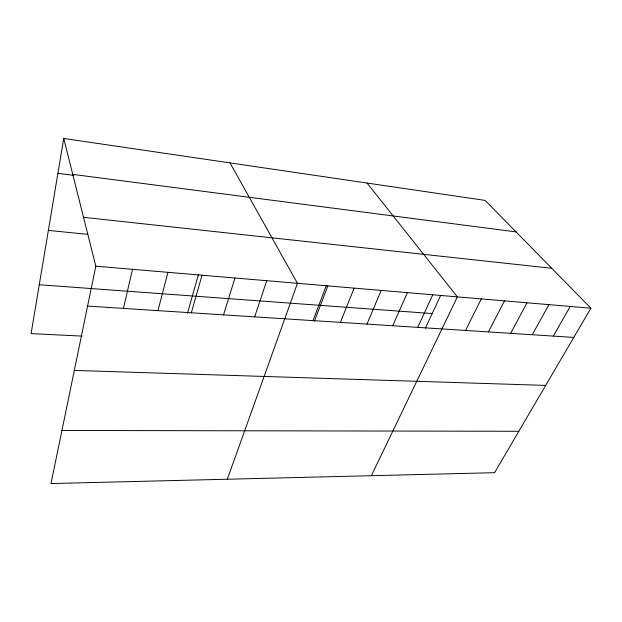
<?xml version="1.0" encoding="UTF-8"?>
<svg xmlns="http://www.w3.org/2000/svg" width="622" height="622" viewBox="0 0 622 622"><rect width="100%" height="100%" fill="white"/><g stroke="black" fill="none" stroke-linecap="round" stroke-linejoin="round"><path stroke-width="0.93" d="M63.732 138.449L95.811 266.2L50.988 483.551L494.568 472.689L590.9 308.201L485.144 200.408L63.732 138.449L31.1 333.61L82.19 336.121M123.405 308.403L132.54 269.318M157.965 310.635L167.924 272.319M187.463 313.34L198.504 274.294M191.312 312.78L202.041 275.212M223.523 314.856L234.96 278.003M254.647 316.855L266.745 280.701M227.325 479.228L297.448 283.305L230.016 162.902M313.022 320.618L326.262 285.755M314.39 321.247L327.848 285.933M340.413 322.383L354.159 288.118M366.964 324.093L381.185 290.412M392.723 325.749L407.371 292.635M417.712 327.359L432.757 294.789M425.362 328.144L440.64 295.497M371.373 475.706L457.38 296.873L367.058 183.047M465.52 330.438L481.28 298.902M488.41 331.915L504.481 300.869M510.654 333.345L527.013 302.782M532.284 334.737L548.915 304.64M553.323 336.09L570.203 306.444M61.936 430.463L518.826 431.279M74.321 370.409L545.688 385.407M87.585 306.102L573.795 337.412M39.272 284.744L432.189 313.566M95.811 266.2L590.9 308.201M48.361 230.404L87.873 234.377M83.535 217.311L551.737 268.284M57.908 173.32L73.901 175.388M72.758 174.385L516.027 231.889"/></g></svg>
